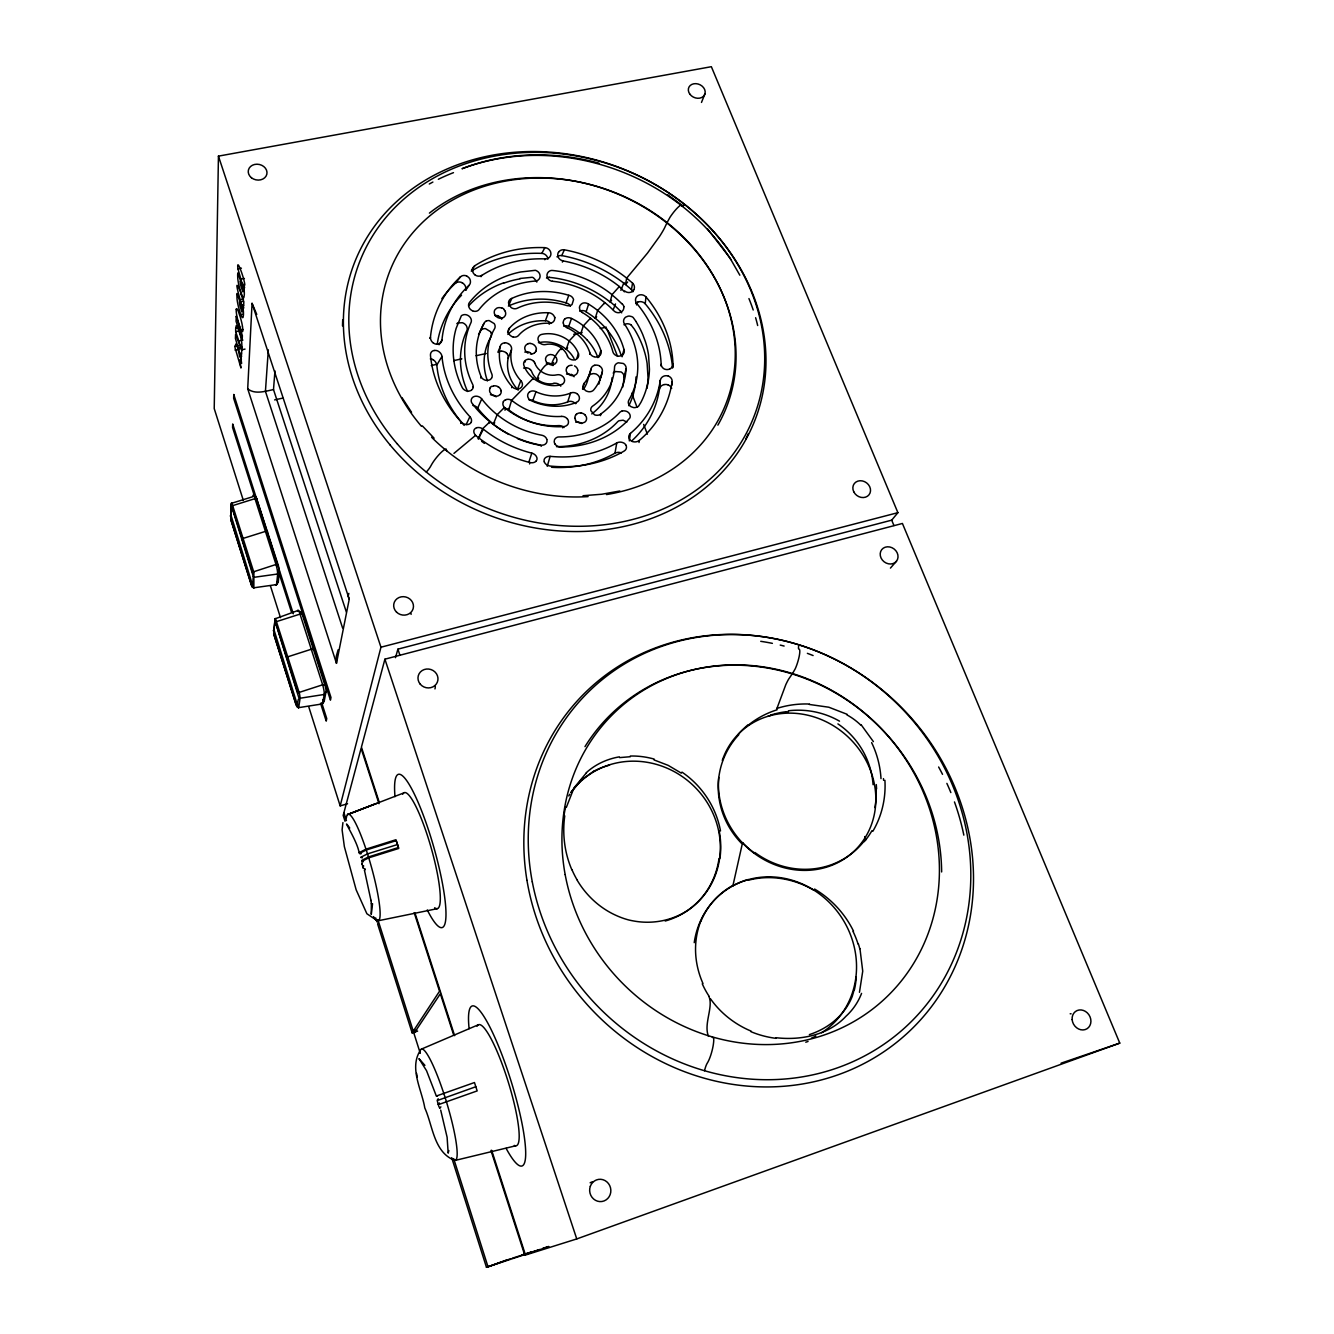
<?xml version="1.0" encoding="UTF-8"?>
<svg xmlns="http://www.w3.org/2000/svg" width="1334" height="1334" viewBox="0 0 1334 1334"><rect width="100%" height="100%" fill="white"/><g stroke="black" fill="none" stroke-linecap="round" stroke-linejoin="round"><path stroke-width="1.5" d="M231.416 502.968L230.732 519.243L252.159 587.127M252.76 496.715L231.382 503.352L230.932 515.024L253.51 588.161M256.045 496.715L278.456 565.899L279.34 571.569L277.672 574.004L254.644 577.222L253.26 576.388L231.032 504.435M372.553 903.685L371.269 914.407L371.369 903.618M395.498 657.662L397.899 649.158L891.696 520.16L897.899 512.673L711.356 66.7L218.442 156.128L214.224 408.588L243.338 500.433M672.936 367.267L673.003 364.065A123.678 107.154 21.9 0 0 645.973 296.915L645.206 303.768A126.58 109.888 21.9 0 1 672.569 368.067M672.036 385.026L672.103 381.674A6.22 5.386 2.3 0 0 669.301 376.522A5.386 4.686 1.9 0 0 668.517 376.155L668.367 376.105M237.969 268.884C235.901 254.06 246.323 284.476 244.539 285.359L243.972 283.942A7.154 1.134 76.9 0 0 244.022 284.409L244.189 285.626A17.759 2.818 76.9 0 0 244.539 287.794L243.588 285.943L244.289 291.112L237.969 268.884L241.421 268.184M275.104 618.609L273.703 633.867L296.882 706.87M298.683 697.232L274.737 620.193M554.21 441.037L554.344 442.521A4.185 3.435 16.6 0 0 554.51 443.071L554.644 443.322A6.57 5.403 16.7 0 0 555.061 444.072M241.754 349.775L235.701 331.682A46.523 7.037 76.5 0 1 235.701 328.097L236.268 325.646A10.722 1.601 76.6 0 1 236.652 325.763A9.621 1.451 76.6 0 1 237.719 327.547L240.27 335.234A9.705 1.451 76.6 0 1 241.337 339.97A10.338 1.551 76.6 0 1 241.737 342.505L241.988 347.424A36.568 5.436 76.7 0 1 241.771 349.825L245.022 349.091M253.26 576.338L252.51 586.96L253.877 587.794L276.588 584.592L278.256 582.191L279.34 571.569M241.004 358.596L241.587 363.448A12.156 1.801 76.5 0 1 241.437 363.198L240.82 362.081A23.128 3.435 76.6 0 1 240.637 361.714L239.787 359.93L240.97 368.001L235.001 347.59A56.895 8.521 76.3 0 1 235.034 346.323L235.935 343.922A6.687 0.984 76.5 0 1 236.552 344.972L237.585 347.79A7.854 1.167 76.5 0 1 238.836 352.426A7.387 1.101 76.5 0 1 239.47 356.145A12.573 1.868 76.5 0 0 239.62 356.411L240.237 357.429A20.26 3.018 76.6 0 0 240.52 357.812L240.97 358.346M247.707 388.794L252.059 303.335L349.241 599.199L336.468 663.348L247.707 388.794C254.794 394.781 265.566 391.179 273.503 389.578L274.954 370.885M255.594 498.032L255.711 496.848M268.317 349.841L265.433 391.329L342.588 627.964M300.55 612.323A5.77 0.867 75.3 0 1 300.6 611.889L297.482 610.689L275.071 618.809L273.954 629.648L298.316 707.92M639.003 442.504L639.186 440.52A123.678 107.154 21.9 0 0 672.103 381.674M276.588 584.592L277.672 574.004M631.949 440.72A113.924 98.916 21.9 0 0 659.413 389.128L660.297 380.29A111.773 96.848 21.9 0 1 630.415 433.4L629.298 440.904M660.98 365.95L661.147 364.332A111.773 96.848 21.9 0 0 636.802 303.535A6.136 5.686 9.5 0 1 636.068 297.632L636.335 297.232A5.119 4.752 7.8 0 1 638.936 295.198L639.069 295.097A5.303 4.936 6.8 0 1 639.853 294.881L639.903 294.864A6.136 5.686 6.3 0 1 645.923 296.948M236.268 309.371L236.218 309.805A12.173 1.851 76.7 0 0 236.201 310.639L236.218 311.256A9.421 1.434 76.7 0 0 237.735 319.726L238.836 323.628A20.293 3.085 76.7 0 0 239.37 325.313L239.887 326.78A13.54 2.051 76.7 0 0 241.787 331.065L242.221 331.549A8.354 1.267 76.7 0 0 242.755 331.099L242.821 329.498M253.86 587.994L253.894 572.453L231.816 502.968M564.749 815.858C562.231 833.983 564.565 852.843 571.802 869.668M719.91 857.345L719.726 858.696M626.063 368.868L626.113 367.767A5.386 4.719 14.9 0 0 625.763 366.283A6.153 5.386 15.2 0 0 624.445 364.399L624.045 364.015A4.386 3.835 15.2 0 0 623.228 363.465L618.342 362.798A14.34 12.49 14.5 0 1 617.809 362.965L617.592 363.065A4.869 4.269 15.3 0 0 616.925 363.398A8.237 7.204 15.4 0 0 616.441 363.715A5.486 4.819 15.6 0 0 615.491 364.616A6.27 5.486 15.5 0 0 615.191 365.066A5.77 5.053 15.7 0 0 614.54 367.217A64.516 55.945 21.9 0 1 592.746 406.036A5.836 4.969 16.4 0 0 591.396 407.437A6.337 5.419 16.4 0 0 591.079 408.054A5.72 4.886 16.1 0 0 590.762 409.455A8.321 7.104 16.3 0 0 590.762 409.988A4.719 4.035 16.1 0 0 590.862 410.689L594.497 414.774A4.436 3.785 16 0 0 595.481 415.091L596.048 415.191A6.286 5.353 15.9 0 0 598.032 415.207A5.453 4.652 15.9 0 0 600 414.557L600.917 413.907A76.255 66.1 21.9 0 0 626.063 368.868L623.962 377.422A77.172 67.034 21.8 0 1 622.628 387.26M623.962 377.422L624.029 376.321A5.403 4.752 14.9 0 0 623.662 374.804A6.17 5.403 15.3 0 0 622.311 372.903L621.894 372.519A4.335 3.802 15.2 0 0 621.06 371.953L615.324 371.536M708.904 996.431C713.64 1006.987 703.385 1024.028 708.487 1036.335M632.966 291.746A6.236 5.903 10.4 0 0 631.482 289.595L632.549 283.075L626.68 278.122A123.678 107.154 21.9 0 0 564.365 249.825A6.17 5.786 30.3 0 0 558.596 252.093M446.707 450.842L446.09 449.041A12.623 2.551 -51.3 0 0 444.155 449.908L443.522 450.375A13.257 2.668 -51.3 0 0 431.015 465.633A7.137 1.451 -51.2 0 1 426.263 472.036M625.979 445.323A5.286 4.285 8.8 0 0 623.712 442.988L623.312 442.805A6.337 5.169 9.2 0 0 616.758 442.955L614.991 453.16A113.924 98.916 21.9 0 1 551.542 467.284M364.849 868.634L364.832 869.051M636.551 304.919L636.802 303.535M322.478 703.902L324.279 694.464L326.013 691.812L324.195 701.284L322.478 703.902L298.683 707.637C296.448 706.37 297.899 696.698 300.133 698.216L324.279 694.464M554.494 319.993L554.544 319.776A17.742 15.624 23.6 0 0 554.661 318.893L554.661 317.876M732.9 885.759L742.571 842.588M624.429 291.846L619.343 286.51A111.773 96.848 21.9 0 0 562.898 260.88L562.381 262.098M298.649 707.754L300.15 697.965L299.483 693.563L275.438 618.509M854.16 989.711L852.293 996.298A83.675 69.368 14.7 0 1 809.371 1034.617M619.126 287.377L619.343 286.51L612.056 294.647L610.088 301.951A101.968 88.377 21.7 0 0 550.542 277.489L549.258 277.389M364.549 870.185L364.782 869.284L364.499 870.335M448.841 1150.542L448.174 1153.16L447.107 1137.252L440.687 1110.088M566.35 807.337L574.02 787.86L586.443 772.786M622.094 356.778L623.962 349.508A76.255 66.1 21.9 0 0 588.594 304.152A6.153 5.536 21.8 0 0 583.425 303.018A5.269 4.719 20.8 0 0 581.441 303.969L580.357 305.069A15.558 13.924 21.3 0 0 580.007 305.653L579.69 306.336A3.985 3.568 21 0 0 579.523 307.237M347.557 803.802L340.17 805.886L380.957 647.207L218.442 156.128M600.467 415.641L600.917 413.907M491.662 1150.292L525.496 1255.044L576.755 1238.936L1119.776 1043.121L902.418 523.462L384.909 659.179L361.431 747.123L379.29 802.451M363.548 865.599L363.265 868.334L362.448 865.666M859.463 992.329L862.731 971.152L859.963 948.691M547.24 466.266L550.142 456.345A111.773 96.848 21.9 0 0 616.742 442.938M604.569 303.568L604.852 302.618L597.649 310.472L595.231 318.276L596.648 316.725M599.783 380.373L602.318 371.786A5.87 5.103 18.5 0 0 599.816 366.183M598.816 357.212L600.85 350.525A52.76 45.74 21.9 0 0 571.502 318.459A5.87 5.186 21.9 0 0 565.032 318.843M562.648 427.814L563.015 426.63A6.32 5.303 17.9 0 0 567.617 424.662A5.403 4.552 19 0 0 568.417 422.828L568.434 421.327A15.958 13.44 18.5 0 0 568.267 420.677L568.084 420.11A4.069 3.435 18.9 0 0 567.5 419.143M575.904 403.602L576.255 402.468A5.936 5.086 19.2 0 0 578.089 394.697A10.772 9.255 19 0 0 577.655 394.264L576.955 393.68M583.408 389.461A41.371 35.951 21.8 0 0 588.261 377.856L590.945 369.301A5.87 5.103 18.5 0 1 594.064 365.483L594.114 365.483M582.508 389.094L584.392 383.108A41.037 35.584 21.9 0 0 590.945 369.301M589.661 354.244L590.012 353.193A41.037 35.584 21.9 0 0 567.067 327.697M529.548 463.932L529.998 462.531A6.42 4.986 20.1 0 0 536.068 461.18M590.178 319.193L590.512 318.176L583.358 325.846L580.674 333.95L582.074 332.466M528.948 399.85A6.003 5.119 21.6 0 1 532.85 400.584A41.371 35.951 21.8 0 0 567.7 401.884L570.568 393.08A5.936 5.086 19.2 0 1 576.088 393.197L576.171 393.247A5.403 4.636 19.2 0 1 576.755 393.58M621.06 355.094A77.172 67.034 21.8 0 0 586.11 311.906L588.594 304.152M776.772 708.888L785.776 684.742A32.783 6.403 -72.8 0 1 788.561 679.256L792.246 673.887M528.781 462.348L531.799 453.126A111.773 96.848 21.9 0 1 483.358 429.181A6.837 5.369 25.3 0 0 482.675 428.714L478.239 438.769L479.623 437.452M576.838 358.362L578.422 353.61A29.298 25.413 21.9 0 0 541.887 334.367L541.054 334.601A5.653 4.936 23.1 0 0 539.253 335.784A5.87 5.119 23 0 0 538.452 341.004M575.888 334.467L576.238 333.433L569.101 340.987L566.233 349.291L567.617 347.84M342.921 822.594L342.104 829.865L344.355 846.606L356.145 889.795L366.883 913.74L376.772 920.36M571.502 318.459L568.718 326.497A53.243 46.29 21.8 0 1 587.027 339.87L587.193 340.037M561.581 349.541L561.947 348.491C558.546 348.307 547.84 368.918 553.643 362.531M547.257 364.499C545.606 363.748 536.902 375.071 537.385 379.473L538.719 378.089M532.833 400.6L535.985 391.779A41.037 35.584 21.9 0 0 570.568 393.08M554.41 440.12L554.427 440.07A6.27 5.153 15.6 0 1 557.379 437.202A5.886 4.836 17.5 0 1 559.446 436.935A88.077 76.355 21.9 0 0 619.626 412.556L619.843 412.323A5.619 4.786 12.2 0 1 621.094 411.456A6.453 5.486 12.1 0 1 621.894 411.139M508.371 306.103A77.172 67.034 21.8 0 1 566.05 302.918L568.801 295.298L569.985 295.664A5.369 4.802 23.7 0 1 571.802 296.798A6.186 5.536 23.7 0 1 573.003 298.299L573.253 298.783A4.352 3.902 23.9 0 1 573.57 299.683L572.053 304.502A4.636 4.152 23.8 0 1 571.469 304.936A8.187 7.32 23.7 0 1 570.952 305.219A5.619 5.036 23.8 0 1 569.468 305.703A6.236 5.569 23.5 0 1 568.684 305.769A5.736 5.119 23.6 0 1 566.583 305.486A64.516 55.945 21.9 0 0 517.309 308.221A5.786 5.086 27.8 0 1 514.941 308.754A6.303 5.536 27.9 0 1 514.34 308.721A5.519 4.852 27.8 0 1 512.923 308.421A8.271 7.287 28 0 1 512.339 308.221A4.902 4.319 27.9 0 1 511.622 307.854L511.406 307.72A14.507 12.856 27.6 0 0 510.922 307.387L508.571 303.235A4.402 3.885 27.9 0 1 508.571 302.318L508.671 301.817A6.186 5.453 28.1 0 1 509.605 299.867A5.419 4.769 28.5 0 1 510.772 298.866L511.822 298.399A76.255 66.1 21.9 0 1 568.801 295.298M532.883 379.373L533.267 378.289L511.606 400.333L508.738 409.872A65.233 56.678 21.9 0 0 558.713 425.613A5.953 5.036 18.7 0 1 563.415 427.097A5.686 4.802 18.6 0 1 563.948 427.547M549.158 324.279L549.541 323.262A5.886 5.186 24 0 0 554.16 320.644M518.159 390.128A6.003 5.136 23 0 0 517.509 389.361L520.76 380.64A41.037 35.584 21.9 0 1 511.456 349.892A5.936 5.103 25.2 0 0 510.038 344.956L510.038 344.956A5.419 4.669 25.2 0 0 509.471 344.422A4.552 3.919 25.3 0 0 508.187 343.622M507.87 334.45A53.243 46.256 21.8 0 1 545.389 320.76L548.391 312.756A5.92 5.219 23.9 0 1 554.41 316.808L554.477 317.125M511.672 387.694L512.089 386.577A52.76 45.74 21.9 0 1 500.15 346.84L498.049 351.893M504.969 410.238L505.653 408.487A5.936 4.969 23.2 0 1 503.085 402.434L503.101 402.334A5.703 4.786 22.7 0 1 503.352 401.784M517.492 389.378A41.371 35.951 21.8 0 1 508.121 358.329L511.456 349.892M613.206 309.738L615.508 303.919M620.877 290.362L623.945 282.608M701.484 102.435L705.002 93.663M377.856 919.626L376.938 921.861L375.688 917.925M507.604 332.733L509.505 328.114A52.76 45.74 21.9 0 1 548.391 312.756M489.428 422.978L489.945 421.761A99.767 86.46 21.9 0 1 476.338 408.654L471.836 402.951A5.386 4.402 26.6 0 1 471.219 401.067A6.303 5.153 26.5 0 1 472.369 397.665A6.036 4.952 25.9 0 1 476.088 396.198A5.92 4.852 26 0 1 477.722 396.398A5.986 4.919 26.1 0 1 481.724 398.933A88.077 76.355 21.9 0 0 541.704 435.217A5.903 4.836 19.3 0 1 546.823 439.32L546.79 439.386M667.033 222.661L670.035 217.225A11.989 2.134 -53.1 0 1 672.853 213.273L673.587 212.306A12.59 2.234 -53.1 0 1 682.024 205.736A6.737 1.201 -53.2 0 0 684.592 204.419M508.888 434.45A89.311 77.572 21.8 0 1 477.705 408.154L481.724 398.933M483.358 429.181L478.372 438.869M480.724 378.022L481.224 376.922A76.255 66.1 21.9 0 1 483.975 323.445L484.525 322.495A5.469 4.719 28.9 0 1 485.976 321.244M666.85 223.078L664.449 228.164A31.166 5.636 -52.9 0 1 659.463 236.552L647.507 253.076L626.68 278.122L625.496 284.542L631.482 289.595M509.004 304.669L511.822 298.399M503.402 401.684L503.418 401.634A2.868 2.401 22.7 0 1 503.768 401.1L504.069 400.8A6.27 5.253 22.9 0 1 505.252 399.883L505.353 399.883M556.962 256.845A6.387 5.986 30.6 0 1 561.731 255.594L564.365 249.825M478.572 334.467A77.172 67.034 21.8 0 1 480.173 331.516L480.707 330.549A5.486 4.752 28.8 0 1 482.191 329.281A6.253 5.419 28.7 0 1 483.992 328.698L484.542 328.631A4.352 3.769 28.5 0 1 485.543 328.648L490.562 331.699A4.669 4.035 28.5 0 1 490.945 332.366A9.021 7.837 28 0 1 491.195 332.933M480.173 331.516L483.975 323.445M338.136 649.791L336.268 656.295L336.468 663.348M466.1 424.662L469.901 416.675A111.773 96.848 21.9 0 1 441.971 356.461A6.42 5.186 34.9 0 0 438.186 351.209L437.785 350.992A5.369 4.335 34.9 0 0 434.35 350.508M544.839 259.73L545.222 258.913A6.203 5.736 38.2 0 0 550.458 255.895L550.608 255.461A5.169 4.786 37.5 0 0 550.625 252.159L550.659 252.076A5.369 4.952 37.5 0 0 550.325 251.242A6.203 5.77 37.6 0 0 544.889 247.657A123.678 107.154 21.9 0 0 474.771 265.749L471.502 270.035M471.119 422.328L470.952 422.645A5.386 4.235 28.2 0 1 468.517 424.312L468.417 424.429A5.586 4.386 28.6 0 1 467.65 424.562L467.6 424.562A6.453 5.069 29.1 0 1 461.347 422.094A123.678 107.154 21.9 0 1 430.465 355.294A6.42 5.203 36.7 0 1 433.367 350.625L433.45 350.675A5.569 4.502 34.7 0 1 434.184 350.492L434.317 350.458M273.27 630.715L273.97 629.314M460.68 423.395L461.331 422.111M348.841 593.38L348.174 596.298L349.241 599.199M420.343 1050.392C408.871 1067.984 421.777 1089.628 424.779 1107.92C432.65 1125.196 433.7 1151.242 453.327 1159.796M633.783 289.845L633.85 289.728A5.303 4.986 14.8 0 0 634.167 288.994L634.184 288.961A6.12 5.77 10.8 0 0 632.533 283.091M230.248 516.091L230.932 514.807M544.889 247.64L541.804 253.377A126.58 109.888 21.9 0 0 471.286 271.169M568.751 795.948L569.735 794.264M441.971 356.461L436.802 364.999A113.924 98.916 21.9 0 0 464.232 425.396M439.036 344.722L441.954 340.103A111.773 96.848 21.9 0 1 468.951 285.409A6.337 5.486 41.3 0 0 470.068 279.623L469.885 279.156A5.286 4.586 41 0 0 467.484 276.555L467.384 276.421A5.486 4.752 40.9 0 0 466.633 276.038L466.583 276.005M481.024 276.688L481.841 275.404A111.773 96.848 21.9 0 1 545.222 258.913M465.799 290.262L466.366 289.395M466.65 288.944L468.951 285.409M416.658 1030.098L413.257 1031.182L378.556 921.827L377.639 924.045L412.139 1032.883L439.536 991.229L414.174 912.656M570.769 792.629L581.107 780.273L594.114 770.885M558.596 252.159L558.629 252.126A5.336 5.002 31.4 0 0 558.212 252.843L558.146 252.976A5.153 4.819 31.6 0 0 557.912 256.261L558.029 256.728A6.17 5.753 31.3 0 0 562.915 260.814M438.186 1098.749L437.185 1100.367L438.469 1105.369M440.887 1106.87L440.02 1107.97M429.731 338.236L430.465 337.219A123.678 107.154 21.9 0 1 460.53 276.755L455.428 283.258A126.58 109.888 21.9 0 0 441.854 298.699M792.513 673.57L795.247 668.768A12.64 2.451 -72.5 0 0 797.032 664.215L797.432 662.998A13.257 2.568 -72.5 0 0 798.933 649.091A7.087 1.367 -72.4 0 1 798.883 644.822M439.436 1102.985L438.186 1104.452M500.067 394.647L498.482 395.731A6.236 5.253 25.3 0 1 492.88 395.448A5.453 4.569 24.8 0 1 491.529 394.397L490.112 392.546A5.453 4.569 24.8 0 1 489.595 390.695A6.337 5.319 24.7 0 1 489.861 388.828A5.553 4.652 24.7 0 1 490.345 387.911M890.428 568.101L896.515 561.147A9.371 8.121 37.7 0 0 889.745 546.973A9.371 8.121 37.7 0 0 881.09 558.062A9.371 8.121 37.7 0 0 896.515 561.147M611.539 300.317L610.088 301.951M536.018 461.147L536.035 461.114A5.553 4.302 19.6 0 0 536.451 460.563L536.518 460.463A5.353 4.169 19.3 0 0 536.868 457.645L536.785 457.379A6.42 5.036 19 0 0 531.816 453.126M509.421 408.087L508.137 409.388A6.453 5.419 22.7 0 0 503.585 408.371M504.435 407.504L497.165 414.691L493.347 424.129L494.714 422.778M635.701 303.518L635.951 303.285A5.986 5.553 6.4 0 1 637.669 302.101M482.675 428.714L489.945 421.761A99.9 86.577 21.9 0 0 540.57 445.072A6.003 4.902 19.8 0 0 546.24 443.205A5.753 4.702 19.5 0 0 546.59 442.554L546.657 442.438A5.67 4.636 19.9 0 0 546.99 441.12A12.69 10.372 19.4 0 0 547.007 440.503L546.957 439.82M471.602 390.028L471.702 389.945A5.936 4.919 27.8 0 0 472.686 384.425A88.077 76.355 21.9 0 1 470.935 322.695L471.152 322.144A5.82 4.986 32.4 0 0 470.902 318.609A6.07 5.203 32.7 0 0 466.65 314.891A5.803 4.969 32.7 0 0 463.648 314.724L462.348 315.157A5.036 4.319 33.3 0 0 461.297 315.875L456.128 328.381A98.733 85.576 21.8 0 0 453.627 340.854A101.151 87.66 21.9 0 0 453.226 346.023A99.9 86.577 21.9 0 0 462.131 387.344L462.715 388.311A5.419 4.469 28.4 0 0 463.865 389.511A6.42 5.303 28.4 0 0 466.066 390.729A6.103 5.053 28.4 0 0 468.317 391.095L468.634 391.095A4.252 3.535 28.7 0 0 469.268 391.029L470.769 390.562A4.319 3.585 28.8 0 0 471.185 390.328L471.269 390.278M564.799 319.043L564.716 319.126A3.702 3.268 21.9 0 0 563.932 319.993L563.415 321.294A11.906 10.522 22.3 0 0 563.282 321.994L563.265 322.861M252.493 572.153L275.988 564.482L278.172 564.899M453.944 453.393L475.571 435.351A6.787 5.236 26 0 0 476.221 435.951A123.678 107.154 21.9 0 0 529.998 462.531M286.593 657.195L275.471 621.944L300.017 614.107L302.251 614.457L324.879 685.042L322.661 684.792L297.866 692.83L286.593 657.195L311.272 649.258L313.507 649.558M359.313 852.626L365.95 849.158L395.931 839.736L398.466 847.507L368.467 856.945L361.864 860.363M360.797 857.262L367.5 853.893L397.482 844.539M359.563 853.376L366.233 850.008L396.231 840.637L398.749 848.441L368.734 857.845L362.081 861.18M623.978 324.796L626.313 323.862A5.069 4.586 13.3 0 1 627.797 323.778L628.314 323.845A8.021 7.27 13.3 0 1 629.665 324.179A5.703 5.153 13.4 0 1 631.049 324.846M491.862 386.51L493.43 385.943M621.794 355.394L620.027 356.028A15.574 13.774 16.1 0 1 619.293 356.111L618.643 356.128A3.435 3.035 16.2 0 1 617.542 355.995L617.459 355.961A5.87 5.203 16.2 0 1 612.873 351.792A64.516 55.945 21.9 0 0 582.374 312.54M597.499 356.862L596.348 357.028A17.675 15.474 18.9 0 1 595.381 357.062L595.181 357.062M436.568 1095.948L474.47 1082.541L477.172 1090.912L439.27 1104.335M598.182 356.595L598.416 356.495A5.92 5.186 18.9 0 0 600.9 350.525M661.197 364.332A6.203 5.553 1.5 0 0 664.716 369.185L665.149 369.268A5.186 4.619 1.8 0 0 668.701 369.318L668.784 369.351A5.369 4.802 2 0 0 669.651 369.051L669.685 369.018M561.947 384.459L559.763 385.109M421.494 1049.074L478.522 1024.695M637.986 302.034L638.886 301.767A6.37 5.903 6.3 0 1 645.222 303.752M375.821 803.702L347.557 814.607L403.735 792.963M348.074 814.307L376.688 803.385M503.902 282.708L498.799 284.709A101.401 88.061 21.8 0 0 468.618 305.953M451.709 1157.729L486.46 1267.3L507.003 1259.896M510.338 1258.846L488.011 1266.816L453.693 1158.629M486.46 1267.3L548.641 1246.69M767.934 716.291L771.102 715.257M1061.097 1063.165L1119.776 1043.121M475.821 1086.726L438.452 1100.133M567.45 356.028A5.886 5.136 20.8 0 0 571.319 359.613L571.552 359.663A4.886 4.269 20.8 0 0 572.703 359.897A5.636 4.919 20.9 0 0 575.288 359.696L575.354 359.663M744.906 880.557L748.191 879.54M594.931 365.233L595.864 365.116A11.989 10.439 18.4 0 1 596.648 365.116L598.199 365.366A3.719 3.235 18.3 0 1 599.283 365.833L599.516 366M412.139 1032.883L417.625 1031.132M521.744 1255.011L531.349 1251.942M542.905 1248.274L548.674 1246.44M512.289 1258.229L539.653 1249.541M712.056 1036.835L713.573 1038.102A13.89 2.835 -75 0 1 713.69 1041.42L713.59 1042.488A14.574 2.985 -75 0 1 707.337 1063.015A7.854 1.617 -75.2 0 0 704.535 1070.752M476.855 427.697L477.122 427.63A6.186 4.802 24.8 0 1 482.591 428.814M257.179 499.183L254.994 498.649L231.649 505.953L242.238 538.703M608.537 765.066L609.788 764.732M380.957 647.207L897.899 512.673M538.402 342.755L538.836 342.638A29.515 25.646 21.8 0 1 574.037 358.546M664.232 384.609L664.299 384.592A3.802 3.318 2.3 0 1 665.416 384.459L665.599 384.475A6.086 5.286 2.2 0 1 667.767 384.776L667.834 384.842M455.511 1160.33L515.774 1145.773M274.604 399.9L282.741 398.116M431.299 365.533L437.402 364.199M453.677 360.63L461.831 358.846M476.071 355.728L486.243 353.493M573.753 334.3L579.856 332.966M600.2 328.498L606.303 327.163M238.819 340.92L242.905 340.07M235.034 346.323L239.036 345.489M238.219 348.174L241.354 359.38L240.687 354.677L241.571 356.495A16.492 2.485 76.5 0 1 241.237 354.51L241.104 353.493A6.637 1 76.5 0 1 241.037 352.976L241.571 354.344L241.721 350.542L235.584 334.317L235.434 338.519L238.219 348.174L242.271 347.324M235.017 350.108L239.019 349.258M235.701 328.081L238.969 327.414M235.701 331.682L239.77 330.832M239.136 331.416L242.438 330.732M236.268 309.371A8.938 1.351 76.7 0 1 237.035 308.904A10.155 1.534 76.7 0 1 238.069 310.789L239.586 314.924L242.938 314.24M437.452 908.637L378.389 920.727M240.303 281.657A7.07 1.101 76.9 0 0 240.62 285.076L242.755 291.746A5.72 0.884 76.9 0 0 243.105 290.812L241.537 282.691L244.289 291.812A27.464 4.252 77 0 1 244.289 294.914L243.939 297.249A12.94 2.018 76.9 0 1 243.372 297.582A10.639 1.651 76.9 0 1 243.122 297.399A9.788 1.517 76.9 0 1 242.254 295.965C233.167 273.77 237.986 292.013 240.137 299.666L243.522 298.966M239.536 302.101A9.055 1.401 76.8 0 1 239.653 300.934L237.085 293.48A34.967 5.403 76.7 0 0 236.902 295.531L237.018 298.766A11.589 1.784 76.8 0 0 237.569 302.685A10.489 1.601 76.8 0 0 238.736 307.904L239.586 310.872A17.125 2.635 76.8 0 0 240.17 312.673L241.421 315.975A9.571 1.467 76.8 0 0 242.288 317.392A10.422 1.601 76.8 0 0 242.521 317.575A12.656 1.934 76.8 0 0 243.071 317.292L243.422 315.124A26.88 4.102 76.8 0 0 243.438 312.123L240.72 303.101L242.254 311.055A5.603 0.867 76.8 0 1 241.921 311.956L239.82 305.353A6.92 1.067 76.8 0 1 239.52 302.051L242.905 301.367M240.937 279.156L244.405 278.456M436.585 1096.064L437.485 1095.914M619.826 490.995L601.734 494.247L583.025 495.714M519.927 278.473L532.116 277.289A5.403 4.902 31.2 0 1 533.467 277.805L536.535 281.14A6.487 5.836 30.8 0 1 536.818 282.108M525.296 367.75L526.43 367.784M501.467 351.226L501.734 351.192A3.385 2.918 25.2 0 1 502.635 351.209L504.402 351.776A5.253 4.536 25.2 0 1 505.986 352.626M619.61 757.612L630.365 756.712M786.11 712.039L788.494 711.789M592.713 373.653L593.246 373.62A12.606 11.005 18.3 0 1 594.064 373.637L595.881 373.954A3.385 2.951 18.3 0 1 596.698 374.354L597.115 374.637A5.82 5.069 18.4 0 1 599.766 380.373M490.462 394.731L490.528 394.731A5.636 4.736 24.1 0 1 492.363 394.814A14.224 11.923 24.1 0 1 492.88 394.981A5.82 4.902 24.4 0 1 494.347 395.548A7.52 6.353 24.4 0 1 495.014 395.948L495.598 396.381A5.303 4.486 24.4 0 1 496.115 396.865M528.364 359.246L529.898 359.33M362.114 861.464L363.448 861.697M359.63 853.643L360.964 853.893M360.88 857.495L362.381 857.829M359.38 852.91L360.747 853.193M809.404 704.469L828.814 707.22L847.14 714.307M776.021 1037.719C800.7 1040.57 828.431 1035.184 845.906 1016.325A94.214 75.154 36.3 0 0 861.564 993.38M512.973 336.935L512.089 336.635A10.739 9.321 25.5 0 1 511.522 336.368A5.92 5.153 25.5 0 1 509.471 328.081M297.065 705.119L296.065 704.919L274.087 635.201L275.087 635.468M267.617 531.866L265.433 531.399L241.971 538.769L252.46 572.003M598.999 163.165C554.21 150.842 505.503 151.859 462.014 168.734C558.296 132.216 675.638 173.27 730.832 259.546M566.05 302.918L567.25 303.285A5.386 4.836 23.6 0 1 569.068 304.435A6.153 5.519 23.6 0 1 570.285 305.97L570.418 306.22M530.265 359.413L530.315 359.413A5.936 5.103 22.9 0 1 534.967 363.265M527.113 367.917L527.163 367.934A6.086 5.253 22.7 0 1 530.465 369.635M252.476 585.793L251.492 585.493L231.082 520.51L232.083 520.86M473.053 311.005L473.186 311.055A5.87 5.086 32.6 0 0 476.788 311.072A6.27 5.436 32.7 0 0 477.305 310.889A5.836 5.053 32.4 0 0 479.056 309.538A88.077 76.355 21.9 0 1 535.368 281.04L536.001 280.957A5.703 5.136 30.2 0 0 539.053 279.123A5.953 5.353 30.9 0 0 539.686 274.07A5.686 5.136 30.8 0 0 537.885 271.652L536.652 270.819A4.936 4.452 30.9 0 0 535.318 270.318L520.61 271.986A98.716 85.526 21.9 0 0 507.57 275.638A101.167 87.694 21.9 0 0 502.551 277.605A99.9 86.577 21.9 0 0 469.568 302.351L469.001 303.218A5.353 4.652 33.8 0 0 468.601 304.636A6.337 5.503 33.4 0 0 468.851 306.887A6.02 5.236 33.3 0 0 469.952 308.838L470.135 309.088A4.202 3.669 33.2 0 0 470.602 309.571L472.019 310.572A4.252 3.719 33.2 0 0 472.503 310.805L472.603 310.839M654.06 759.946L668.151 765.349L681.341 773.153M570.952 374.237L571.219 374.354A5.953 5.169 20.3 0 1 574.104 376.755M621.244 452.86L621.294 452.876A6.387 5.236 9.3 0 0 615.041 453.21M525.396 361.864L525.329 361.847A5.97 5.186 23.4 0 1 524.662 361.514M751.142 1031.132C734.934 1024.412 720.61 1013.156 710.488 998.799M461.747 282.608L461.847 282.641A4.736 4.102 40.9 0 1 462.598 283.075M508.187 343.588L506.303 342.888A4.235 3.652 25.3 0 0 504.886 342.855M462.748 283.158L462.815 283.208A4.285 3.719 40.8 0 1 463.632 283.808L464.032 284.242A5.686 4.952 41 0 1 465.199 285.793L465.182 285.876A6.353 5.503 41.6 0 1 465.566 286.81L465.616 286.91A6.37 5.569 40.3 0 1 465.649 290.195M475.204 275.037L475.621 275.321A6.303 5.586 39.6 0 0 481.807 275.354M814.574 889.044C831.315 898.916 845.006 913.74 853.527 931.199M631.049 324.846L634.384 329.181A101.617 88.227 21.9 0 1 641.204 342.488A105.803 91.946 21.7 0 1 643.805 349.441L644.856 352.926A98.649 85.659 22 0 1 647.123 363.465L648.024 377.839A98.666 85.676 22 0 1 647.057 388.294M500.05 317.142L501.434 318.809A3.385 2.951 28.7 0 1 501.667 319.243L501.701 319.31M433.4 342.971L433.45 343.005A5.553 4.602 37.8 0 0 434.184 343.455L434.317 343.538A5.353 4.436 37.2 0 0 437.719 344.189L438.186 344.139A6.403 5.319 36.1 0 0 441.921 340.087M667.584 194.714L681.707 205.002M568.584 374.354L568.434 374.22A26.03 22.511 20.7 0 1 567.917 373.787L567.734 373.603A5.286 4.586 20.4 0 1 567.384 373.187A5.92 5.136 20.4 0 1 566.183 370.035A8.871 7.704 20.2 0 1 566.25 369.451A5.686 4.936 20.4 0 1 567.917 366.483M754.394 853.11L749.425 849.141A82.358 77.272 45.1 0 1 742.538 842.604M533.95 344.856L534.134 345.006A26.313 22.878 23 0 1 534.634 345.439L534.767 345.573A5.286 4.586 23.4 0 1 535.151 346.073L535.184 346.106A5.936 5.153 23.4 0 1 536.401 349.124M439.72 1108.17L438.703 1106.053M530.832 353.243L530.982 353.36A29.665 25.896 22.8 0 1 531.532 353.843L531.649 353.96M277.772 582.574L277.305 581.807M574.487 402.718L574.871 403.085A11.806 10.155 18.9 0 1 575.321 403.552M626.813 422.061L623.128 420.193L619.059 420.727A5.786 4.936 12.3 0 0 617.559 421.827A89.311 77.572 21.8 0 1 556.495 446.657M585.076 414.974L586.193 416.658A6.186 5.219 17.9 0 1 585.543 421.477A5.403 4.569 17 0 1 584.309 422.378L582.174 423.095A5.403 4.569 17 0 1 580.073 423.028A6.286 5.319 17.1 0 1 578.006 422.294A5.503 4.652 17.1 0 1 577.005 421.611M503.752 309.388L504.869 310.739M861.097 724.696L873.386 741.621M422.328 425.863L434.1 438.186M587.293 340.153L587.41 340.27A53.243 46.256 21.8 0 1 597.899 357.645M707.487 228.881L729.831 257.812M539.169 342.171L539.119 342.104A22.361 19.46 23.4 0 1 538.719 341.504L538.653 341.404M256.762 314.407L252.059 303.335M349.741 828.03C339.37 813.907 357.279 840.203 359.129 852.81M424.929 1065.382L418.959 1058.612L426.547 1070.718L436.351 1096.064M402.001 397.649L411.556 412.306M576.805 879.59C585.776 894.981 599.316 907.754 615.558 915.174A87.26 81.324 80.4 0 0 628.447 919.893A86.727 80.374 76.4 0 0 633.216 920.894C652.109 924.512 672.369 920.777 688.344 909.905A84.309 77.272 59.3 0 0 719.026 858.529M635.984 321.427L633.2 317.525A5.186 4.702 13.3 0 0 631.649 316.592L629.548 316.091A5.119 4.636 13.2 0 0 628.081 316.175L625.846 317.042A5.153 4.652 13.2 0 0 624.862 317.892L624.329 318.609A5.77 5.203 14.3 0 0 623.595 321.161A6.286 5.686 14.2 0 0 623.678 322.061A5.453 4.919 14.4 0 0 624.262 323.628L624.462 323.929A88.077 76.355 21.9 0 1 628.898 400.05L628.614 400.65A5.469 4.702 11.3 0 0 628.331 401.868A6.387 5.486 11.3 0 0 628.314 402.534A5.853 5.036 10.7 0 0 629.381 405.202L630.015 405.903A5.236 4.519 10.5 0 0 631.099 406.72L633.483 407.554A5.203 4.486 10.5 0 0 634.984 407.62L637.068 407.12A5.286 4.519 10 0 0 638.536 406.203L640.887 402.434A99.7 86.41 21.9 0 0 646.123 389.661L647.874 382.908A96.782 83.875 22 0 0 649.441 369.251L648.557 355.127A96.765 83.842 22 0 0 645.289 341.354L642.721 334.5A99.7 86.41 21.9 0 0 635.984 321.561M730.498 258.946L739.836 275.204M481.224 376.922L481.824 377.856A5.303 4.486 26.2 0 0 482.991 379.006L483.558 379.39A6.053 5.119 26.3 0 0 486.91 380.423A5.269 4.452 26.3 0 0 487.527 380.39L489.728 379.857A4.619 3.902 25.9 0 0 490.362 379.423L491.179 378.689A4.285 3.618 26.2 0 0 491.596 378.089M575.521 419.893L574.971 418.359M626.013 445.323L626.08 445.439A5.486 4.419 8.7 0 1 626.33 446.106L626.346 446.156A6.337 5.103 9.3 0 1 624.095 451.092A123.678 107.154 21.9 0 1 550.275 466.066A6.403 4.952 16.2 0 1 544.639 462.665L544.639 462.615A5.553 4.352 15.2 0 1 544.305 461.948L544.322 461.931M583.842 388.661L583.858 388.694A5.219 4.519 18.3 0 0 584.876 389.895L585.926 390.829A3.635 3.152 18.3 0 0 586.693 391.179A5.886 5.069 18.2 0 0 593.897 389.711A52.76 45.74 21.9 0 0 602.318 371.786M891.696 520.16L893.93 525.513M583.508 387.944L583.525 387.977A5.886 5.069 18.2 0 1 584.359 383.125M240.937 294.28L243.839 301.684L243.655 305.853L243.088 304.452A7.003 1.084 76.8 0 0 243.155 304.919L243.305 306.103A17.375 2.718 76.8 0 0 243.655 308.204L242.738 306.37L243.422 311.389L240.137 299.666M607.053 329.114L617.509 356.345M631.716 393.313L636.935 406.92M643.655 424.429L647.39 434.167M241.554 294.297L240.97 292.646A17.492 2.735 76.9 0 1 240.37 290.795L239.503 287.777A10.705 1.667 76.9 0 1 238.319 282.458A11.839 1.834 76.9 0 1 237.769 278.422L237.652 275.071A35.718 5.603 76.8 0 1 237.836 272.936L240.47 280.524A9.255 1.451 76.9 0 0 240.337 281.724M397.899 649.158L399.867 655.061M384.909 659.179L576.755 1238.936M273.503 389.578L346.356 612.073M415.041 913.14L454.627 1035.668M378.989 803.702L361.097 748.324L343.188 815.391L345.056 821.31M453.743 1035.217L440.353 993.763L413.974 1033.45L420.26 1053.276M490.945 1150.425L524.796 1255.261M239.586 314.924L239.937 316.025A14.074 2.134 76.7 0 1 241.971 323.678A11.789 1.784 76.7 0 1 242.171 324.779L242.454 326.296M300.017 614.107L322.661 684.792A8.321 1.251 75 0 1 324.145 694.014M293.297 613.79L232.7 423.979L232.583 427.514L254.727 496.948M321.694 702.768L326.747 718.592L326.23 721.127L320.544 703.268M278.139 570.352L291.429 612.006M254.994 498.649L275.988 564.482A7.937 1.134 75.5 0 1 277.539 573.603M343.922 812.656L346.44 820.577M270.418 585.843L280.49 617.625M308.821 707.02L340.17 805.886M364.532 870.618L371.002 900.583M472.67 271.302L472.67 271.352A5.453 4.852 41.2 0 0 472.92 272.153L472.97 272.286A5.269 4.669 40.6 0 0 475.221 275.004M362.198 864.649L362.164 864.515M416.558 1073.336L417.208 1077.238M370.969 900.317L371.419 903.918M876.288 784.559L876.588 788.928M883.475 778.606L883.575 780.34M421.411 426.246A180.69 155.745 22 0 1 464.415 194.014A180.69 155.745 22 0 1 720.11 288.411A180.69 155.745 22 0 1 606.453 494.564M588.094 496.598A180.69 155.745 22 0 1 431.632 437.285M475.638 435.318A6.387 4.919 25.9 0 1 473.954 430.298A5.536 4.302 24.3 0 1 474.237 429.698L474.304 429.598A6.02 4.686 24.6 0 1 475.504 428.331L475.921 428.031A2.935 2.284 24.6 0 1 476.655 427.747M563.015 426.63A76.255 66.1 21.9 0 1 505.653 408.487M549.541 323.262A41.037 35.584 21.9 0 0 518.759 335.184A5.903 5.136 25.3 0 1 513.94 337.102L513.89 337.085A5.403 4.702 25.6 0 1 513.173 336.985M594.33 356.862A5.886 5.169 19.1 0 1 589.978 353.193M520.777 380.624A5.953 5.086 23 0 1 522.311 385.526L522.311 385.526A5.436 4.636 23.3 0 1 522.094 386.16L521.627 387.027A10.839 9.238 23 0 1 521.26 387.444A5.97 5.086 23.3 0 1 512.056 386.61M576.255 402.468A52.76 45.74 21.9 0 1 531.566 400.834A5.803 4.936 21.7 0 1 528.714 398.699A5.986 5.103 21.7 0 1 528.764 392.663A4.536 3.869 21.5 0 1 529.615 391.879M536.051 391.729A5.986 5.103 21.7 0 0 530.482 391.429A5.436 4.636 21.7 0 0 529.815 391.812M534.884 363.282A17.575 15.241 21.9 0 0 556.912 374.837A6.003 5.186 20.8 0 1 561.764 375.671A5.903 5.086 20.9 0 1 563.482 383.325L563.231 383.558A5.486 4.736 20.8 0 1 561.947 384.459M567.517 356.028A17.575 15.241 21.9 0 0 545.606 344.522A5.77 5.019 23 0 1 542.004 344.222A6.053 5.286 23 0 1 540.253 343.255L540.153 343.172A4.719 4.119 23 0 1 539.553 342.621M506.486 399.466A6.003 5.036 22.9 0 1 512.273 400.8M552.509 281.257A88.077 76.355 21.9 0 1 613.89 310.822A5.77 5.253 16.9 0 0 619.51 312.606A5.903 5.386 16.4 0 0 623.795 306.803M612.239 295.114A99.767 86.46 21.9 0 1 621.677 303.652M630.465 433.433A6.32 5.236 5.2 0 0 629.081 438.669L629.348 439.053A5.269 4.369 5.6 0 0 631.832 441.221L631.932 441.337A5.469 4.536 5.6 0 0 632.716 441.654L632.783 441.654A6.303 5.153 5.4 0 0 639.136 440.487M660.347 380.29A6.22 5.436 3.6 0 1 664.365 375.938L664.866 375.855A5.203 4.519 2.4 0 1 668.351 376.138M612.056 294.681A99.867 86.56 21.9 0 0 553.443 270.569L551.959 270.452A5.286 4.819 28.7 0 0 549.825 270.935A5.936 5.403 27.5 0 0 547.407 277.655A5.803 5.253 27.7 0 0 552.509 281.291M561.631 416.425A64.516 55.945 21.9 0 1 512.239 400.784M578.439 353.61A5.886 5.136 20.8 0 1 576.155 359.33A5.653 4.936 20.9 0 1 575.354 359.663M624.029 349.491A5.936 5.253 15.7 0 1 621.894 355.361M567.05 327.714A5.836 5.153 22.2 0 1 563.415 323.695L563.415 323.695A5.336 4.719 21.9 0 1 563.298 323.011M538.486 444.939A89.311 77.572 21.8 0 1 517.459 438.569M553.943 383.458A17.692 15.374 21.8 0 1 531.766 371.836A5.886 5.086 22.8 0 0 530.799 370.152A8.187 7.07 22.8 0 0 530.365 369.685M627.664 282.008A177.872 34.2 -53.2 0 1 625.496 284.492A126.58 109.888 21.9 0 0 561.747 255.594M546.29 363.115A5.886 5.119 21.8 0 1 552.943 365.599M559.763 385.076A29.998 25.963 21.7 0 1 553.71 385.609A29.298 25.413 21.9 0 1 523.962 365.599L523.828 365.199A5.753 4.969 22.9 0 1 523.945 362.264A5.936 5.103 22.9 0 1 525.046 360.63A6.036 5.203 22.9 0 1 527.981 359.296M553.893 383.308A6.453 5.586 20.8 0 1 558.813 384.275A5.836 5.053 20.8 0 1 560.797 386.176M533.483 361.147A8.087 6.97 22.9 0 1 533.917 361.631M523.628 368.101A6.086 5.253 22.7 0 1 524.812 367.8M501.734 308.121A5.469 4.769 28.8 0 0 500.583 307.754A6.253 5.469 28.8 0 0 498.466 307.67A5.369 4.686 28.9 0 0 496.615 308.287L495.031 309.688A5.369 4.686 28.9 0 0 494.397 311.022A6.153 5.386 28.3 0 0 495.764 316.108L497.632 317.509A5.853 5.103 28.3 0 0 505.269 315.491A6.27 5.469 28.3 0 0 505.503 314.874A5.87 5.119 28.6 0 0 504.986 310.972M501.834 307.82A6.036 5.269 28.6 0 1 503.802 308.988M502.268 318.026A6.303 5.503 28.3 0 1 501.734 318.159M494.864 315.524A6.353 5.553 28.7 0 1 499.75 316.825M497.015 315.608A5.586 4.886 28.7 0 1 498.182 315.991M490.095 387.76A6.086 5.103 24.3 0 1 491.479 386.393M493.68 385.86A5.953 5.019 24.5 0 1 500.117 388.494A5.953 5.019 24.5 0 1 500.15 394.514M497.949 386.66A6.37 5.353 24.5 0 1 498.599 387.06M501.084 390.545A6.37 5.353 24.5 0 1 501.184 391.062M576.822 421.794A6.036 5.119 16.9 0 1 575.371 420.193M574.954 418.126A5.903 5.002 17.1 0 1 578.256 413.223A5.903 5.002 17.1 0 1 584.959 414.824M576.055 414.607A6.303 5.353 17.4 0 1 576.555 414.157M580.573 412.94A6.303 5.353 17.4 0 1 581.157 413.006M575.771 422.244A5.253 4.469 17.4 0 1 576.772 422.078L578.239 422.111A5.77 4.902 17.4 0 1 580.007 422.561A6.537 5.503 17.5 0 1 581.741 423.545M527.997 343.822A5.736 4.969 23.5 0 0 525.846 345.273A6.186 5.353 23.5 0 0 525.029 346.657A5.67 4.919 23.5 0 0 524.812 348.741A5.936 5.153 23.4 0 0 528.031 353.16M527.981 343.722A5.936 5.153 23.4 0 1 530.132 343.388M530.132 343.472A6.07 5.269 23.4 0 1 533.45 344.505M536.285 349.241A8.904 7.721 23.5 0 1 536.251 349.825A5.703 4.952 23.3 0 1 534.55 352.793M535.818 351.276A6.403 5.553 23.3 0 1 535.584 351.692M534.184 353.076A5.186 4.502 23.4 0 1 533.05 353.627A7.104 6.153 23.5 0 1 531.299 353.944A5.386 4.669 23.4 0 1 530.348 353.894M524.812 352.093A5.97 5.186 23.4 0 1 530.365 352.793M569.118 374.687A6.053 5.253 20.3 0 0 572.453 375.654A5.886 5.103 20.3 0 0 574.604 375.271A5.736 4.969 20.3 0 0 576.738 373.787A6.17 5.353 20.3 0 0 577.522 372.386A5.653 4.902 20.3 0 0 577.722 370.302M574.52 365.883A5.92 5.136 20.4 0 1 577.805 370.185M566.667 368.001A6.387 5.536 20.4 0 1 566.9 367.584M568.301 366.183A5.186 4.486 20.4 0 1 569.418 365.616A7.087 6.136 20.3 0 1 571.169 365.283A5.386 4.669 20.3 0 1 572.119 365.316M566.516 374.12A7.154 6.22 20.1 0 1 568.301 373.803A5.436 4.719 20.2 0 1 569.251 373.837M484.409 443.372A113.924 98.916 21.9 0 1 481.641 441.337M437.235 344.355A113.924 98.916 21.9 0 1 461.547 295.214M469.901 416.692A6.453 5.103 27.5 0 1 471.185 422.311M433.283 359.863A6.47 5.303 35 0 1 436.702 364.999M430.332 358.879A5.736 4.669 34.9 0 1 432.249 359.296M432.433 359.48A7.187 5.753 34.5 0 1 433.216 359.88M433.35 343.038A6.403 5.336 37.9 0 1 430.498 337.219M460.547 276.788A6.337 5.536 42.6 0 1 466.6 275.955M455.444 283.275A6.453 5.653 42.7 0 1 461.714 282.541M472.603 271.319A6.303 5.619 40.8 0 1 474.804 265.783M541.804 253.327A6.42 5.986 37.8 0 1 547.39 257.145A4.886 4.519 37.6 0 1 547.874 259.13M633.733 289.812A5.119 4.819 14.3 0 1 631.316 292.046L631.032 292.163A6.136 5.77 14.8 0 1 624.646 290.945M544.339 461.797A5.353 4.185 15.3 0 1 544.439 458.979L544.639 458.613A6.403 5.002 15 0 1 550.142 456.395M672.953 364.065A6.203 5.503 0 0 1 669.701 369.051M659.513 389.128A6.27 5.486 3.7 0 1 663.215 384.859A6.97 6.086 2.6 0 1 664.082 384.576M668.051 384.926A4.969 4.302 2.2 0 1 668.818 385.259L668.918 385.309A6.453 5.603 2.1 0 1 671.669 388.394M467.617 391.512A89.311 77.572 21.8 0 1 466.817 330.699A5.67 4.886 32 0 0 467.233 328.364L466.767 326.547A6.003 5.136 32.5 0 0 465.116 324.312A6.62 5.686 32.5 0 0 462.314 322.711L457.912 322.978A5.519 4.752 34.1 0 0 456.828 323.678M635.984 376.938A89.311 77.572 21.8 0 1 628.814 405.703M504.069 283.041A98.699 85.81 22 0 1 520.043 278.856M473.22 386.643A6.353 5.253 27.8 0 1 473.203 387.16M539.553 445.189A6.036 4.969 19.2 0 1 541.437 446.19M472.903 405.469A6.87 5.603 25.1 0 1 473.653 405.569A6.27 5.153 26 0 1 477.722 408.104M621.877 411.139A5.803 4.936 12.1 0 1 625.679 411.105A6.77 5.736 11.9 0 1 626.663 411.406A5.353 4.536 11.9 0 1 627.847 412.073L628.214 412.356A6.887 5.82 11.9 0 1 629.014 413.156A6.053 5.119 11.8 0 1 629.831 414.474A5.736 4.869 11.5 0 1 630.165 415.791A7.437 6.303 11.6 0 1 630.198 416.358L630.182 416.692A5.053 4.285 11.2 0 1 629.865 417.959L626.096 422.178A99.867 86.56 21.9 0 1 622.094 425.796L620.043 427.48A98.733 85.576 21.9 0 1 606.703 436.135A101.151 87.644 21.9 0 1 599.283 439.603A99.9 86.577 21.9 0 1 560.73 446.99L559.546 446.907A5.403 4.419 17.1 0 1 557.529 446.24A6.437 5.269 17 0 1 555.794 444.972A5.503 4.502 17.1 0 1 555.061 444.072M561.631 416.391A6.003 5.069 18.7 0 1 567.417 419.026M505.653 399.8A5.703 4.786 22.7 0 1 506.336 399.583M485.976 321.244A6.286 5.436 28.8 0 1 487.727 320.66L488.277 320.577A4.436 3.835 28.6 0 1 489.261 320.61L494.18 323.578A4.736 4.085 28.5 0 1 494.564 324.262A8.354 7.22 28.3 0 1 494.797 324.796A5.736 4.952 28.4 0 1 495.114 326.313A6.353 5.503 28.2 0 1 495.081 327.03A5.836 5.053 28.3 0 1 494.497 328.831A64.516 55.945 21.9 0 0 491.812 374.004A6.02 5.086 25.8 0 1 492.146 376.522A5.703 4.819 25.8 0 1 491.779 377.722M491.179 332.933A5.786 5.019 28.4 0 1 491.512 334.45A6.403 5.553 28.1 0 1 491.496 335.184A5.803 5.036 28.2 0 1 491.045 336.752L490.895 337.018A65.199 56.645 21.8 0 0 487.427 380.84M612.089 377.655A65.199 56.645 21.8 0 1 591.746 413.924M613.19 373.12A5.553 4.869 15.6 0 1 614.157 372.203A8.821 7.754 15.5 0 1 614.64 371.886A4.886 4.285 15.3 0 1 615.308 371.536M582.358 312.556A5.853 5.236 21.4 0 1 579.506 307.37M579.69 311.172A4.919 4.419 20.8 0 1 580.69 310.805A6.303 5.686 22.3 0 1 586.193 311.722M599.533 381.607A53.243 46.256 21.8 0 1 598.899 384.042M598.216 356.945A3.969 3.485 19 0 1 597.649 357.145M563.632 326.113A5.803 5.119 21.4 0 1 568.701 326.53M545.389 320.71A5.953 5.253 23.9 0 1 550.158 322.778A6.186 5.453 23.9 0 1 550.709 323.428M554.877 317.259A3.969 3.502 23.9 0 1 554.977 317.792M498.232 352.443A5.953 5.136 25.3 0 1 501.234 351.226M508.104 358.312A5.953 5.136 25.3 0 0 506.653 353.31L506.687 353.343A5.436 4.686 25.4 0 0 506.12 352.81M500.15 346.84A5.786 4.986 25.4 0 1 501.584 344.105A6.053 5.203 25.4 0 1 504.652 342.855M567.684 401.868A5.97 5.136 19.2 0 1 573.27 402.018L573.403 402.084A5.219 4.486 19.2 0 1 573.97 402.401M583.775 388.511A5.403 4.669 18.4 0 1 583.525 387.977M588.227 377.856A5.92 5.169 18.5 0 1 591.429 374.004L591.546 373.97A5.036 4.386 18.1 0 1 592.129 373.787M594.147 365.466A5.369 4.669 18.2 0 1 594.781 365.283M546.473 278.072A6.52 5.936 28.1 0 1 549.224 277.205M621.827 303.535A7.42 6.737 16.6 0 1 623.978 306.753M610.572 302.134A102.368 89.028 21.8 0 1 620.177 310.839M620.243 310.789A7.32 6.67 16.5 0 1 621.661 312.856M776.638 708.504A90.112 84.576 5.4 0 1 809.421 704.035M748.141 725.296A87.177 81.774 6 0 1 777.105 709.788M722.278 760.43A82.324 74.837 44.7 0 1 851.476 740.303A82.324 74.837 44.7 0 1 824.929 867.634A82.324 74.837 44.7 0 1 718.726 777.505M876.121 788.928A85.726 81.674 71.3 0 1 874.937 807.62M871.969 830.665A85.043 81.274 73.2 0 1 864.299 841.637M863.948 841.337A82.725 77.589 45.1 0 1 754.861 852.459M884.909 780.273A87.46 82.825 80 0 1 872.853 831.265M871.619 742.621A89.178 82.008 86 0 1 881.007 778.639M846.857 714.841A57.879 53.01 32.6 0 1 860.713 725.062M741.637 843.455A82.841 79.49 21.9 0 1 738.753 734.751M738.269 734.3A85.509 81.624 14.8 0 1 747.824 724.946M571.302 791.979A84.125 79.156 42.2 0 1 703.818 797.565A84.125 79.156 42.2 0 1 665.182 921.027M630.248 756.044A87.56 73.887 49.4 0 1 654.16 759.079M586.326 772.653A91.796 74.27 42.1 0 1 619.326 756.862M564.015 815.458A57.329 31.266 88.3 0 1 565.699 806.753M576.888 879.54A92.413 87.811 -88.4 0 1 571.919 869.618M719.226 831.115A84.209 77.739 52 0 1 720.077 857.378M681.957 772.119A84.692 77.605 53.6 0 1 720.51 830.982M594.214 771.052A88.011 75.238 48.9 0 1 608.671 765.399M775.954 1038.336A93.83 91.196 16.5 0 1 750.925 1031.682M858.412 944.022A89.678 73.52 43.9 0 1 859.763 948.707M852.993 931.365A89.061 73.603 43.1 0 1 858.079 944.072M748.441 880.207A85.943 77.105 40.5 0 1 813.94 890.245M732.883 885.743A85.893 78.556 45 0 1 744.889 880.523M701 921.027A85.993 78.589 44.3 0 1 732.75 885.526M709.004 996.148A88.661 83.358 23.5 0 1 702.251 983.792M702.985 983.542A87.144 79.74 37 0 1 700.85 920.96M808.054 1041.454A84.809 78.889 26.2 0 1 805.753 1042.204M856.261 976.838A89.728 76.505 41.2 0 1 854.394 989.795M815.841 1036.068A85.893 79.373 55 0 1 811.489 1038.135M694.23 942.688A85.893 79.373 55 0 1 817.775 892.746A85.893 79.373 55 0 1 821.544 1032.783M864.732 836.568A142.071 131.616 47.6 0 1 865.716 839.903M837.902 723.895A77.872 75.088 66.4 0 1 873.086 784.709M788.361 710.789A82.591 81.941 30.2 0 1 839.52 721.16M771.002 714.974A86.193 82.941 25.1 0 1 786.059 711.722M411.022 613.507A9.872 9.088 15.7 0 1 411.089 614.39M1070.185 1013.79A10.272 8.938 58.4 0 1 1071.102 1013.807M590.145 1182.808A11.056 10.472 79.9 0 1 592.78 1181.724M435.284 686.16A9.955 9.321 17.8 0 1 434.951 688.928M584.976 746.64A199.967 184.509 47.3 0 1 799.833 676.455A199.967 184.509 47.3 0 1 941.637 871.952M429.398 213.123A183.558 158.312 21.9 0 1 660.997 218.459A183.558 158.312 21.9 0 1 717.875 425.146M252.926 496.348A7.887 1.101 75.8 0 1 254.977 498.382M276.471 584.225A7.804 1.101 75.5 0 1 275.504 584.542M402.735 794.197A60.297 10.639 74.1 0 1 431.516 849.108A60.297 10.639 74.1 0 1 434.667 907.754M346.39 817.809A55.328 8.071 74.2 0 1 371.819 868.467A55.328 8.071 74.2 0 1 373.47 916.575M477.038 1026.263A63.382 11.206 72.7 0 1 508.004 1081.207A63.382 11.206 72.7 0 1 514.307 1145.422M419.793 1052.743A58.179 8.521 73.1 0 1 446.406 1101.684A58.179 8.521 73.1 0 1 452.159 1158.562M300.917 611.639A5.77 0.867 75.3 0 1 302.268 614.29M297.615 611.072A8.254 1.234 75.3 0 1 300.017 613.857M323.762 701.567A5.736 0.85 74.9 0 1 322.745 699.833M324.112 701.017A5.736 0.85 74.9 0 1 324.062 701.317M322.344 703.502A8.204 1.217 74.9 0 1 321.344 703.718M324.912 684.976A5.82 0.884 75 0 1 325.93 691.512M748.341 433.6A213.89 184.792 21.9 0 1 745.806 438.936M342.505 325.946A213.89 184.792 21.9 0 1 342.721 319.827M429.281 184.025A213.89 184.792 21.9 0 1 432.883 182.058M438.352 179.273A213.89 184.792 21.9 0 1 453.477 172.653M748.941 298.566A213.89 184.792 21.9 0 1 753.21 310.005M755.611 317.725A213.89 184.792 21.9 0 1 757.679 325.529M760.73 641.321A232.916 215.158 47.5 0 1 772.386 643.355M780.223 645.089A232.916 215.158 47.5 0 1 784.125 646.056M807.37 653.343A232.916 215.158 47.5 0 1 813.106 655.544M938.636 767A232.916 215.158 47.5 0 1 942.521 774.337M946.873 783.375A232.916 215.158 47.5 0 1 950.859 792.579M954.46 801.934A232.916 215.158 47.5 0 1 963.832 835.134M242.438 326.463A8.354 1.267 76.7 0 1 242.821 329.715M394.997 796.681A79.673 14.024 74.1 0 1 414.824 795.064A79.673 14.024 74.1 0 1 445.222 901.717A79.673 14.024 74.1 0 1 427.264 909.955M469.101 1028.697A83.759 14.774 72.7 0 1 490.228 1027.73A83.759 14.774 72.7 0 1 524.545 1138.636A83.759 14.774 72.7 0 1 506.12 1148.357M361.981 863.115L362.148 864.449L361.964 863.098M236.251 316.291L236.068 321.327L242.204 339.67L242.371 335.651L236.251 316.291M233.783 394.53L233.65 398.299L330.448 700.183L330.982 697.482L233.783 394.53M397.432 444.072A211.789 182.591 22 0 0 752.159 421.01A211.789 182.591 22 0 0 520.71 152.81A211.789 182.591 22 0 0 397.432 444.072M546.723 362.514A5.853 5.086 21.9 0 0 556.578 362.081A5.853 5.086 21.9 0 0 550.375 354.51A5.853 5.086 21.9 0 0 546.723 362.514M532.283 881.824A230.715 212.823 47.1 0 0 894.63 1036.368A230.715 212.823 47.1 0 0 821.627 653.176A230.715 212.823 47.1 0 0 532.283 881.824M565.166 874.604A196.815 181.507 47.1 0 0 873.603 1008.304A196.815 181.507 47.1 0 0 813.273 681.257A196.815 181.507 47.1 0 0 565.166 874.604M689.928 94.247A8.688 7.003 24.2 0 0 704.452 94.997A8.688 7.003 24.2 0 0 695.931 83.658A8.688 7.003 24.2 0 0 689.928 94.247M853.71 491.696A9.255 7.971 35.1 0 0 869.001 494.814A9.255 7.971 35.1 0 0 862.348 480.924A9.255 7.971 35.1 0 0 853.71 491.696M396.498 612.089A9.972 9.188 15.8 0 0 413.123 608.754A9.972 9.188 15.8 0 0 401.084 596.865A9.972 9.188 15.8 0 0 396.498 612.089M251.442 177.755A9.455 7.887 11.5 0 0 266.833 174.22A9.455 7.887 11.5 0 0 254.577 164.466A9.455 7.887 11.5 0 0 251.442 177.755M1072.136 1019.593A10.389 9.021 58.2 0 0 1086.977 1028.764A10.389 9.021 58.2 0 0 1085.426 1011.405A10.389 9.021 58.2 0 0 1072.136 1019.593M590.328 1186.276A11.189 10.589 79.4 0 0 601.951 1201.5A11.189 10.589 79.4 0 0 608.471 1183.558A11.189 10.589 79.4 0 0 590.328 1186.276M420.193 684.109A10.072 9.405 18 0 0 437.319 682.224A10.072 9.405 18 0 0 426.43 669.051A10.072 9.405 18 0 0 420.193 684.109M526.963 880.357A234.417 216.341 47.3 0 0 891.879 1046.039A234.417 216.341 47.3 0 0 827.113 655.561A234.417 216.341 47.3 0 0 526.963 880.357M389.928 444.772A215.158 185.626 21.9 0 0 751.626 428.081A215.158 185.626 21.9 0 0 522.461 151.776A215.158 185.626 21.9 0 0 389.928 444.772"/></g></svg>
